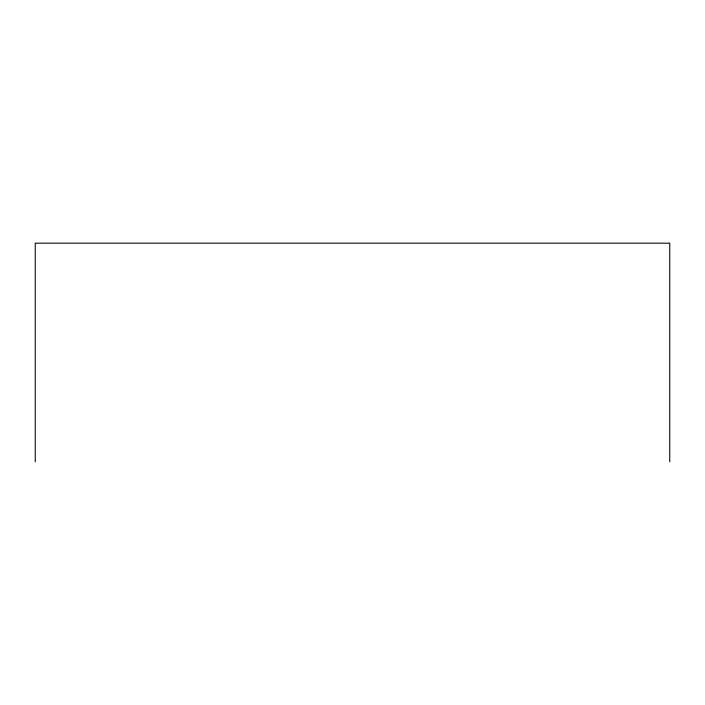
<?xml version="1.0" encoding="UTF-8"?>
<svg xmlns="http://www.w3.org/2000/svg" width="705" height="705" viewBox="0 0 705 705"><rect width="100%" height="100%" fill="white"/><g stroke="black" fill="none" stroke-linecap="round" stroke-linejoin="round"><path stroke-width="1.06" d="M669.75 461.828L669.75 243.172L35.25 243.172L35.25 461.828"/></g></svg>
